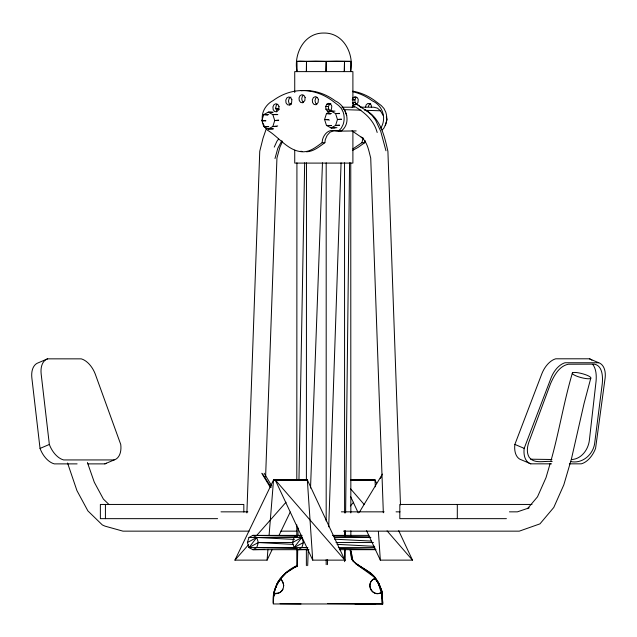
<?xml version="1.0" encoding="UTF-8"?>
<svg xmlns="http://www.w3.org/2000/svg" width="637" height="637" viewBox="0 0 637 637"><rect width="100%" height="100%" fill="white"/><g stroke="black" fill="none" stroke-linecap="round" stroke-linejoin="round"><path stroke-width="0.96" d="M296.778 566.643L296.786 548.744M296.794 536.808L296.794 524.872M296.81 480.115L296.922 162.833M296.953 71.328C293.593 53.842 304.168 32.686 323.875 33.044C343.582 32.678 354.148 53.834 350.732 71.328M306.373 565.648L306.381 549.739M306.397 480.115L306.469 162.833M306.493 71.328L306.501 61.383L300.075 61.16L296.961 61.383L297.073 71.328M326.184 564.653L326.184 559.684M326.184 520.891L326.192 162.833M326.2 71.328L326.2 61.383L336.256 61.16L350.732 61.383L350.621 71.328M327.744 603.573L382.781 603.956L381.937 591.24L378.991 583.675A44.088 44.088 0 0 0 376.371 579.312C371.347 571.357 361.848 568.339 354.944 562.551C350.573 559.756 352.675 554.262 350.477 550.503M345.079 560.679L345.206 549.739M345.358 535.813L345.421 530.836M345.62 512.936L349.586 162.833M297.399 566.643L297.718 548.744M297.949 535.813L298.092 527.858M298.952 480.115L304.669 162.833M306.317 71.328L306.501 61.383L315.809 61.16L326.2 61.383L325.833 71.328M327.434 564.653L327.601 559.684M328.716 526.863L341.074 162.833M344.179 71.328L344.521 61.383L344.521 71.328M246.893 512.904L259.745 151.295L263.025 138.197L266.393 128.475M265.605 476.978L276.936 158.024L279.93 147.123L282.581 141.287M307.679 565.648L308.26 549.739M310.53 488.069L322.473 162.833M273.329 602.976L273.918 592.187L277.071 583.675A44.104 44.104 0 0 1 279.683 579.312L285.87 572.774L297.479 565.353M274.189 594.122L274.045 596.073L274.268 593.151M312.727 560.13L307.329 479.852L275.184 479.852L312.727 560.13L344.872 560.13L307.329 479.852L273.544 479.956L234.934 560.13L267.078 560.13L267.962 549.237M269.077 535.383L273.544 479.956L307.329 479.852M263.137 123.554L264.849 127.233L267.452 130.171C279.253 137.202 288.633 151.996 303.738 151.805C310.92 151.542 316.525 146.629 322.107 142.712L322.521 139.599A14.102 10.805 -90 0 1 330.802 130.529L338.438 131.142L356.171 130.927M306.493 151.805C313.667 151.542 319.28 146.629 324.854 142.712L325.276 139.599L327.147 135.355L330.022 132.201L333.995 130.617L341.392 130.927C351.99 122.742 346.297 105.877 335.293 100.909A79.506 60.905 90 0 0 301.182 90.733M352.914 148.875L361.935 142.712L363.106 137.903M352.635 150.348L357.883 147.521L364.69 142.712L365.001 140.379M380.958 592.521L380.663 592.928L381.372 592.434C379.556 589.719 377.566 573.603 371.865 580.506C369.938 582.624 369.293 585.745 370.288 588.445C371.586 592.856 377.757 595.165 381.372 592.434M274.993 158.541L277.82 148.254L281.817 140.761M365.455 107.43L366.14 104.866L367.883 103.433L369.978 103.735L371.283 105.209L371.363 107.032M572.44 372.86C563.841 401.812 559.151 431.743 550.957 460.79M590.746 378.346A9.651 2.038 14.9 0 1 575.386 375.599A9.651 2.038 14.9 0 1 578.643 372.86A9.651 2.038 14.9 0 1 590.746 378.346L584.065 403.452L571.493 458.696L563.801 484.916L553.784 507.458L539.961 523.861L519.282 531.154L343.47 531.147M550.129 463.601L546.005 477.678L537.493 496.828L527.476 508.708M297.24 549.675L252.865 549.675L248.995 547.581L247.395 542.533L248.995 537.477L252.865 535.383L297.24 535.383M385.202 125.457L387.089 119.517L386.285 116.969M264.713 549.405L252.865 549.675L256.743 547.581L258.343 542.533L256.743 537.477L252.865 535.383L297.208 536.314M308.802 549.675L297.957 549.675L294.087 547.581L292.479 542.533L294.087 537.477L297.957 535.383L301.898 535.383M308.81 549.428L297.957 549.675L301.827 547.581L303.435 542.533L301.827 537.477L297.957 535.383L301.898 535.462M551.57 463.832L530.78 463.832L521.472 459.882A20.265 12.39 -67 0 1 514.871 444.419L541.8 373.871A20.344 12.437 -67 0 1 555.735 358.798L589.408 358.798L598.716 362.748A20.344 12.437 -67 0 1 605.15 377.821L595.579 448.368A20.265 12.39 -67 0 1 581.27 463.832L569.39 463.832M530.78 463.832A20.265 12.39 -67 0 1 524.179 448.368L551.109 377.821A20.344 12.437 -67 0 1 565.043 362.748L598.716 362.748M274.252 147.123L276.904 141.287L278.56 139.065M275.829 587.449L276.219 586.494M275.829 587.72L277.565 583.675A44.104 44.104 0 0 1 280.176 579.312L286.363 572.774L296.293 566.341M325.698 106.498L326.797 104.221L328.764 103.329L330.738 104.221L331.766 106.037L331.503 109.166L329.48 111.435L327.386 111.133L325.937 109.238L325.698 106.498L328.445 106.498L329.544 104.221L330.858 103.624M352.516 99.053L353.248 97.533L355.223 96.641L357.19 97.533L358.217 99.348L357.962 102.485L356.441 104.181M356.585 104.444L355.135 102.549L354.905 99.818L356.003 97.533L353.248 97.533M368.282 106.498L369.38 104.221L370.694 103.624M267.078 560.13L272.23 549.436M279.094 535.184L290.249 512.021M380.759 128.164C386.794 118.689 382.853 105.431 372.382 100.909A79.506 60.905 90 0 0 352.874 91.76M380.321 478.546L381.284 476.818M352.142 107.287L353.089 105.638L356.21 103.823L368.361 112.16L372.143 115.488L375.599 120.13L380.743 131.357L385.966 150.77M359.403 512.204L382.447 474.111M282.955 589.153C281.458 592.418 277.517 594.305 274.061 593.381C275.566 586.876 280.702 570.816 283.768 585.737M277.565 583.675L281.331 577.878M294.445 539.435L256.743 537.477L248.995 547.581L307.743 547.581M248.995 537.477L301.827 537.477L294.087 547.581L303.435 542.533M234.934 560.13L248.693 544.539M256.552 535.629L286.037 502.227M350.366 505.937L353.646 502.227M338.438 131.142L341.217 128.268L343.08 124.637A15.065 11.546 90 0 0 343.2 112.192L341.4 108.513L338.685 105.559L332.546 100.909A79.506 60.905 -90 0 0 298.435 90.733A78.144 59.862 90 0 0 273.114 100.574C265.502 104.587 260.422 113.314 262.802 121.906M382.128 129.996L383.8 128.268L385.664 124.637A15.065 11.546 90 0 0 385.783 112.192L383.984 108.513L381.268 105.559L375.129 100.909A79.506 60.905 -90 0 0 352.715 91.187M375.695 579.391L377.136 580.984M277.453 104.293L276.283 105.248L275.654 108.274L276.776 111.029M290.894 97.055L289.15 98.488L288.465 101.06L289.15 103.632L290.313 104.587M303.554 95.255L302.392 96.211L301.707 98.783L302.392 101.355L303.554 102.302M316.844 97.222L315.673 98.178L314.989 100.75L315.673 103.321L316.844 104.277M295.178 567.456L296.746 566.325M290.169 104.731L291.451 103.823L289.827 104.938M297.017 565.608C281.896 572.297 271.41 587.163 273.273 603.956L382.781 603.956M274.316 593.469L278.584 593.095C284.484 590.937 285.32 582.847 280.439 579.359M374.906 579.121L374.365 578.77L375.273 578.898M374.54 578.754C365.073 582.266 371.841 597.602 380.91 592.808M247.395 542.533L256.743 537.477M292.853 542.533L258.343 542.533L248.995 547.581L250.978 547.478M292.479 542.533L301.827 537.477M280.049 579.232L281.61 579.941M88.002 463.879L104.834 463.879L114.142 459.938A20.265 12.39 67 0 0 120.743 444.467L95.2 373.919A20.344 12.437 67 0 0 81.265 358.854L47.592 358.846L38.284 362.795A20.344 12.437 67 0 0 31.85 377.868L40.035 448.416A20.265 12.39 67 0 0 54.344 463.879L77.109 463.879M40.035 448.416L49.344 444.467A20.265 12.39 67 0 0 63.644 459.938L114.142 459.938M529.188 507.848L517.395 511.845L509.441 511.845M571.469 459.548C581.541 459.181 588.437 449.34 589.4 439.992L596.081 381.117C596.527 375.416 596.28 369.062 592.728 364.308M278.624 120.067L274.73 120.552L272.843 126.5L268.288 128.961L263.734 126.5L261.847 120.552L263.734 114.612L268.288 112.152L273.249 112.152M341.36 119.031L337.467 119.517L335.58 125.457L331.025 127.926L326.47 125.457L324.583 119.517L326.47 113.569L331.025 111.109L334.998 111.109M277.7 125.935L272.843 126.5L276.808 126.5M339.465 125.011L335.58 125.457L339.545 125.457M350.891 479.956L374.93 479.852L376.602 483.419M276.761 114.397L272.843 114.612L268.288 112.152L272.206 112.359M339.497 113.354L335.58 113.569L331.025 111.109L332.984 111.212M273.209 128.738L268.288 128.961L273.249 128.961M336.933 127.655L331.025 127.926L334.998 127.926M355.056 603.94L375.965 603.709M351.091 479.924L374.93 479.852L375.4 486.787M296.961 61.383L350.732 61.383M352.157 99.818L354.905 99.818M355.135 102.549L352.388 102.549L353.838 104.444L355.932 104.747M326.797 104.221L329.544 104.221M353.838 104.444L355.669 104.444M341.894 107.207L354.483 107.207M360.295 107.207L373.855 107.207L377.43 108.139L380.472 110.79L383.203 115.528M325.937 109.238L328.684 109.238L330.929 111.212M331.431 113.569L326.47 113.569L330.372 114.055M339.545 113.569L335.58 113.569L337.467 119.517L341.432 119.517M268.695 114.612L263.734 114.612L267.628 115.098M277.804 114.612L272.843 114.612L274.73 120.552L278.695 120.552M328.557 119.517L324.583 119.517L329.448 120.075M265.82 120.552L261.847 120.552L265.733 121.006M331.431 125.457L326.47 125.457L331.399 125.68M268.695 126.5L263.734 126.5L268.655 126.723M322.107 142.712L324.854 142.712M361.935 142.712L364.69 142.712M350.581 479.852L374.93 479.852M273.544 479.956L305.688 479.956M532.014 504.448L399.821 504.448L399.821 518.653L506.407 518.653M220.999 511.845L247.857 511.845M341.344 511.845L384.119 511.845M396.055 511.845L400.028 511.845M217.607 518.653L100.367 518.653L100.367 504.448L243.82 504.448L243.82 512.029M249.107 531.147L122.957 531.147L105.017 526.146L102.334 524.944L87.906 510.914L76.942 490.617L67.554 463.003M280.893 531.147L296.786 531.147M332.466 535.383L368.95 535.383M334.361 537.477L370.845 537.477M335.97 542.533L373.441 542.533M338.311 547.581L374.787 547.581M339.37 549.675L375.846 549.675M366.562 530.693L380.329 560.13L412.473 560.13L398.706 530.693M551.929 459.5L530.653 459.197M552.191 461.546C544.77 460.487 534.435 464.461 529.14 457.223C526.401 452.589 527.197 446.911 528.885 442.062L550.527 383.681C554.031 375.774 559.055 366.084 568.308 364.229L594.329 364.141C602.658 365.757 602.889 376.849 602.284 383.585L594.815 442.15C593.811 453.942 582.895 464.047 570.76 461.586M350.661 479.876L373.298 479.956M280.097 603.709L301.006 603.94M333.422 536.123L369.882 536.895M301.827 547.581L307.751 547.716M339.322 548.441L375.838 549.269M256.743 547.581L296.213 548.481M327.386 111.133L330.046 111.196M342.993 108.895L344.394 109.652L360.972 110.169M364.866 110.297L380.472 110.79M334.576 539.181L371.291 541.084M337.084 544.34L374.699 546.363M258.343 542.533L292.988 544.388M274.77 593.565L275.909 593.78L274.905 593.565M300.879 151.208L302.471 151.606M279.173 109.182L275.654 108.274L278.823 109.787M514.871 444.419L524.179 448.368M361.999 107.852L356.21 103.823M364.42 109.508C380.297 117.256 384.366 135.625 387.909 151.295L400.482 504.958M353.089 105.638C363.942 111.594 373.919 120.067 377.176 132.488M352.014 130.848L363.631 138.818M351.305 557.701L351.974 559.477A14.364 14.364 0 0 0 352.962 560.91C359.491 568.315 370.567 570.537 375.878 579.312A44.104 44.104 0 0 1 378.489 583.675L381.205 590.292A21.379 21.379 0 0 1 381.794 593.151L382.232 602.976M356.218 563.689L370.861 573.324L374.691 577.05L378.991 583.675L381.937 591.24L382.733 602.976M355.725 563.689L374.19 577.05L378.489 583.675L380.918 589.344L381.794 593.151L382.288 603.956M361.115 137.027C367.573 141.979 368.696 150.674 370.718 158.024L383.331 512.753M109.031 504.568L103.401 499.097L94.3 482.257L87.412 462.526M350.605 488.858L364.276 504.608M387.073 530.868L412.473 560.13M275.184 479.852L344.872 560.13M349.984 550.503L350.947 552.43L351.465 558.346L352.962 560.91M352.787 559.979L353.455 560.91M262.555 473.992L271.227 487.313M264.14 473.267L271.824 485.967M261.775 473.267L270.478 487.655M377.518 581.653L378.282 582.998M350.716 496.796L358.217 512.857M352.468 559.477L351.234 551.73M378.665 583.675L380.4 587.72M344.394 109.652L346.743 115.528M381.276 590.149L382.001 593.381M350.74 551.73L351.17 556.26M49.344 444.467L41.158 373.919A20.344 12.437 67 0 1 47.592 358.846M328.445 106.498L328.684 109.238M378.394 531.393L380.329 560.13M350.756 162.833L350.844 512.936M350.852 530.836L350.852 535.813M350.852 549.739L350.852 552.725M457.31 504.448L457.31 518.653M352.898 106.419L352.898 71.623L294.732 71.623L294.732 92.5M352.898 131.278L352.898 163.096L294.732 163.096L294.732 150.165M344.537 162.833L344.601 512.936M344.609 530.836L344.609 535.813M344.609 549.739L344.609 561.675M105.424 504.448L105.424 518.653M106.427 463.21A20.265 12.39 67 0 1 104.834 463.879M589.408 358.798A20.344 12.437 -67 0 1 591.908 360.176M274.611 591.24A21.371 21.371 0 0 1 274.858 590.292M278.998 106.419L278.735 109.556L276.713 111.825L274.619 111.515L273.162 109.628L272.931 106.889L274.029 104.611L275.996 103.712L277.963 104.611L278.998 106.419M291.857 99.659L291.603 102.796L289.572 105.065L287.478 104.755L286.029 102.86L285.79 100.128L286.889 97.851L288.864 96.951L290.83 97.851L291.857 99.659M305.099 97.381L304.844 100.511L302.814 102.78L300.72 102.477L299.271 100.582L299.032 97.851L300.131 95.566L302.097 94.674L304.072 95.566L305.099 97.381M318.381 99.348L318.126 102.485L316.103 104.747L314.001 104.444L312.552 102.549L312.321 99.818L313.42 97.533L315.387 96.641L317.353 97.533L318.381 99.348"/></g></svg>
